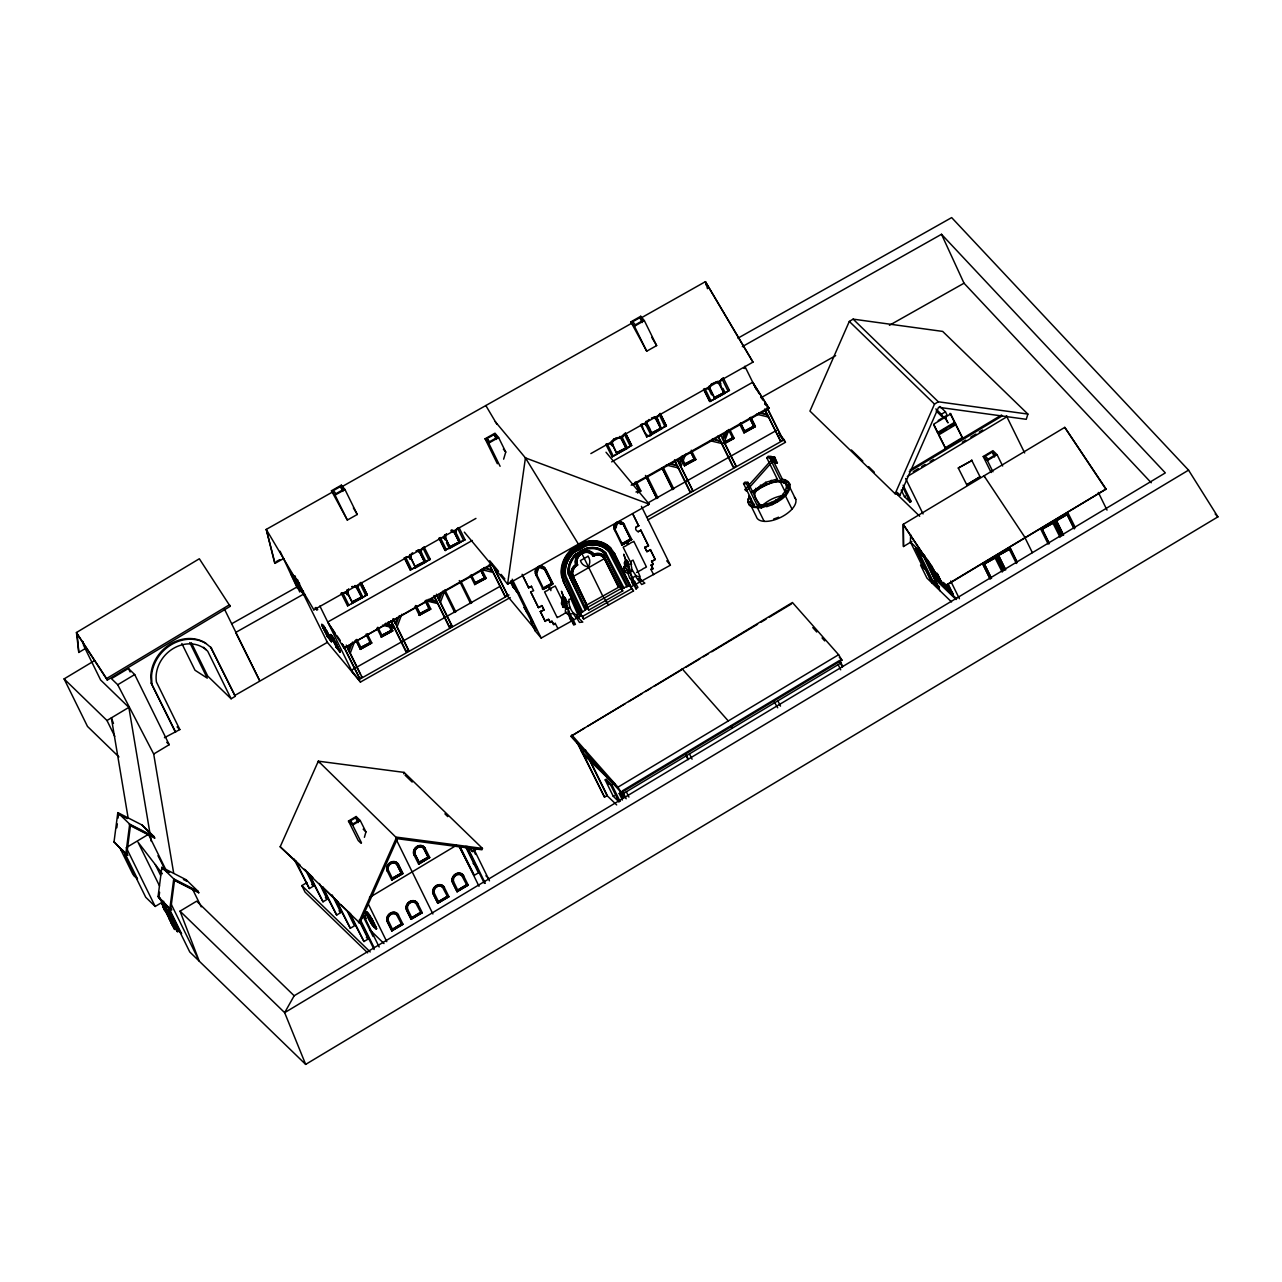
<?xml version="1.0" encoding="UTF-8"?>
<svg xmlns="http://www.w3.org/2000/svg" width="1282" height="1282" viewBox="0 0 1282 1282"><rect width="100%" height="100%" fill="white"/><g stroke="black" fill="none" stroke-linecap="round" stroke-linejoin="round"><path stroke-width="1.5" d="M911.903 541.469L903.489 546.517L903.281 524.306L1064.765 427.371L1106.078 489.051L944.546 586.355L904.034 525.844M923.296 555.106L940.107 590.858L926.934 578.07L920.556 565.106L925.78 570.17L926.614 569.673L921.742 564.945L910.428 541.966L910.621 534.594M630.984 564.176L631.081 561.228L633.036 560.106L640.167 576.74L636.321 576.147L632.106 570.057L630.984 564.176L628.164 564.16L628.036 562.029M568.823 601.899L568.952 599.367L570.971 598.934L578.086 615.28C572.125 614.623 569.32 607.171 568.823 601.899L565.939 601.13L565.827 599.239M631.914 578.086L629.815 578.519L628.052 573.487L628.164 571.387L630.119 569.993L629.59 568.327L625.279 571.003L626.369 572.862L627.924 571.98M569.609 614.206L567.461 614.03C561.196 610.793 571.243 603.566 565.266 606.162L562.894 606.274L562.99 607.203L565.602 607.844M627.827 566.532L625.52 565.715L623.965 566.916L623.821 568.583L626.305 568.343L626.978 570.041M944.546 586.355L903.281 524.306L903.489 546.517M1025.296 537.895L984.031 475.846L984.784 477.385M565.57 603.085L563.199 601.755L561.596 602.38L561.436 603.79L563.984 604.255L564.657 605.905M114.034 841.841L117.816 812.628L142.078 825.015L153.952 836.521L154.705 838.059L130.444 825.688L126.662 854.902L114.034 841.841L126.662 854.902M116.806 827.803L117.319 823.909M118.072 818.076L118.585 814.182L127.239 818.589M125.892 853.363L129.69 824.15L117.816 812.628M158.071 896.551L161.869 867.337L186.13 879.724L197.989 891.23L198.758 892.769L174.496 880.397L170.698 909.611L158.071 896.551L170.698 909.611M158.824 898.089L159.593 892.256M169.945 908.073L173.743 878.859L161.869 867.337M495.253 421.65L525.428 457.898L507.592 584.095L649.253 504.179L606.017 452.242M535.475 573.567C533.889 569.336 538.424 565.009 542.59 566.468L541.677 568.439L544.353 568.871M535.331 571.996L537.11 567.782M614.783 524.37L613.95 527.367L614.767 530.62L615.985 525.764M614.094 527.559C614.094 523.825 617.587 520.428 621.353 522.046C621.994 526.501 616.241 519.563 615.921 525.091M766.604 504.098L766.62 506.727C776.331 503.265 791.298 496.23 789.632 483.987L786.603 485.317C785.594 498.297 769.472 504.884 757.918 505.22M766.748 505.989L761.268 507.864L752.518 507.255L749.714 505.573L747.839 502.32L749.137 495.685M629.045 568.471L623.693 554.193L628.629 568.711M775.418 458.491L773.943 457.225L745.114 489.387L745.371 490.429L746.509 490.766L775.017 458.684M627.876 565.218L628.164 564.16M364.409 837.322L365.931 831.89L360.258 820.56L356.108 816.522L348.464 821.057L358.223 840.543L360.995 843.236M503.634 459.164L505.749 452.033L498.602 437.531L494.996 433.188L485.077 438.781L497.352 463.731M1027.876 414.07L1026.273 419.31L938.568 407.291L899.98 495.108L895.124 493.746L809.936 411.073L849.309 321.429L853.123 319.138L942.671 331.413L1027.876 414.07L938.328 401.795L853.123 319.138M566.788 605.104L561.468 591.274L566.356 605.2M403.622 773.783L404.102 772.405L318.321 761.171L280.181 846.777L359.841 923.072L397.42 838.716L318.321 761.171L319.074 762.71M404.102 772.405L482.449 848.396L481.952 849.774L397.42 838.716M350.323 644.574L348.303 649.926L349.185 650.984L352.55 642.058M354.97 640.68L350.258 653.163L349.393 652.105M395.16 623.501L397.18 618.148M396.042 624.558L399.391 615.632M397.116 626.738L401.811 614.254M440.511 593.694L438.508 599.047L439.373 600.104L442.739 591.178M440.447 602.284L445.158 589.816M565.618 601.963L565.939 601.13M681.687 456.232L679.011 463.379L679.877 464.437L683.242 455.495M685.662 454.132L680.95 466.616L680.085 465.558M722.343 438.925L724.362 433.572M723.224 439.982L726.59 431.056M724.763 437.547L726.782 432.194M728.993 429.678L724.298 442.162L723.417 441.104M749.521 496.455L748.159 499.98L747.775 499.211L750.819 498.329L750.932 501.903L752.534 503.874L752.149 503.105L749.329 504.804L750.819 504.9M789.632 483.987L788.334 490.621L785.049 495.012L792.004 509.146M171.307 922.703L169.769 919.418M895.124 493.746L934.514 404.086L938.328 401.795M358.527 922.768L396.651 837.162L482.449 848.396M633.789 581.82L632.475 578.182M742.326 346.637L941.501 234.285L1165.322 472.898L294.171 995.761L284.652 1012.652L305.661 1064.397L1217.9 516.87L1188.558 470.141L951.661 217.603L737.919 338.192M749.329 504.804L752.149 506.486L761.716 507.063L761.268 507.864L762.037 505.06L765.45 505.188M776.588 479.212L775.45 481.231L761.636 486.263L754.297 492.16L751.845 492L765.739 482.353L776.588 479.212L776.972 479.981M787.372 488.65L786.026 483.779C779.809 479.644 772.87 482.401 766.556 484.692C755.418 490.75 749.858 492.096 760.37 505.044M570.875 736.317L792.436 602.508L838.62 654.717L841.953 660.166L621.273 792.629L570.875 736.317L584.448 728.16M746.509 490.766L745.259 489.323M773.943 457.225L774.2 458.251M633.34 582.076L631.994 582.605L632.699 584.015L633.821 583.39M571.484 617.956L570.186 614.447M632.587 570.73L630.311 572.205M743.56 483.651L744.922 482.128L747.935 482.336L759.313 505.461L757.966 506.967L754.938 506.759L743.56 483.651L746.589 483.859L747.935 482.336M766.764 457.754L768.126 456.248L771.139 456.456L782.517 479.564L781.155 481.087L778.142 480.878L766.764 457.754L769.777 457.962L771.139 456.456M771.988 457.257L774.681 457.129L777.18 463.074L774.777 462.914L771.988 457.257L774.681 457.129M774.777 462.914L777.453 462.77M775.834 482L775.45 481.231L780.145 481.631L785.257 492.032M121.966 849.533L127.671 855.302L127.174 854.277M624.735 566.323L624.414 562.926L626.001 561.468M753.512 491.567L760.819 485.862L760.434 485.093L762.021 487.032M754.409 492.913C757.79 487.416 768.238 485.061 770.883 482.208L771.251 480.349L771.636 481.119M781.427 498.426L779.905 497.224L780.273 498.009L783.831 494.932L783.19 494.147L786.026 495.076L785.049 495.012M785.642 494.307L772.117 504.723L771.315 502.384L771.684 503.153M628.084 572.798L629.542 571.484M639.157 576.836L639.782 578.118L637.795 579.16M634.286 583.198L635.359 582.284L634.253 580.986M753.479 506.502L752.149 506.486L754.553 504.563L752.149 503.105M783.574 482.304L779.937 481.856M784.76 481.343L785.722 480.59L788.526 482.272L787.42 482.945M571.035 618.052L569.641 618.148L570.33 619.575L571.5 619.318M615.873 523.344L618.437 521.902M585.954 605.729L586.948 605.168L572.365 574.833A9.487 8.253 -39.8 0 1 575.586 566.275L577.237 565.09L576.531 563.183A9.487 8.253 -39.8 0 1 579.752 554.641L583.999 552.238A9.487 8.253 -39.8 0 1 592.412 554.225L593.582 555.859L595.425 555.09A9.487 8.253 -39.8 0 1 603.838 557.077M635.407 576.115L638.564 580.698L640.872 579.4L639.782 578.118M342.582 592.669L341.236 593.245L342.903 593.037L348.832 605.088L347.55 605.809L367.309 594.912L360.995 582.348L360.098 583.598A5.721 4.984 -39.8 0 0 358.559 590.008M614.03 438.748A5.256 4.567 -39.8 0 0 612.251 443.476L617.075 454.02L612.123 456.809L631.689 445.527L625.376 432.947L624.478 434.197A5.721 4.984 -39.8 0 0 622.94 440.607M657.249 416.65A5.721 4.984 -39.8 0 0 657.362 420.64L661.464 428.717L657.666 421.025A5.721 4.984 -39.8 0 1 659.204 414.599L660.118 413.349M723.128 377.805L722.231 379.055A5.721 4.984 -39.8 0 0 720.692 385.465M573.647 551.661L585.634 544.898M580.714 550.891L576.099 554.241A22.451 19.518 -39.8 0 0 568.487 574.48M575.955 564.785L574.897 565.554A10.641 9.246 -39.8 0 0 571.291 575.137L572.012 577.381L571.035 574.833A10.641 9.246 -39.8 0 1 574.64 565.234L575.955 564.785L575.346 563.375A10.641 9.246 -39.8 0 1 578.951 553.776L583.727 551.084A10.641 9.246 -39.8 0 1 593.165 553.327L594.063 554.561L595.249 554.064A10.641 9.246 -39.8 0 1 604.687 556.292M332.471 492.048L266.255 529.402L313.866 609.831M590.858 453.588L753.031 362.101L705.404 281.671L640.92 318.048M570.378 608.021L568.038 608.678M78.795 652.442L76.439 632.523L199.335 558.76L230.199 606.338L107.303 680.085L77.208 634.061L78.795 652.442L85.638 648.339M118.938 756.925L87.48 726.413L64.1 678.899L93.73 661.111M107.303 680.085L106.55 678.547L229.43 604.8L230.199 606.338M153.696 754.024L169.224 744.698L134.706 674.556L128.408 668.451L111.422 678.643L117.72 684.748L153.696 754.024L173.631 872.93M117.72 684.748L134.706 674.556M64.1 678.899L106.983 720.5L128.857 707.376L100.621 679.989L83.49 645.167L83.186 641.625M164.433 737.695L179.833 729.57L156.452 682.056A31.361 27.066 -45.9 0 1 173.182 648.564A31.361 27.066 -45.9 0 1 207.732 651.272L231.113 698.786L235.279 696.302L210.825 647.362L235.279 696.302M234.558 695.613L327.391 642.346L303.481 594.207L235.648 632.475L259.621 680.566L224.382 608.966M779.552 481.087L786.026 483.779M935.86 408.91L941.373 414.246L945.459 411.794L947.126 415.192L943.039 417.644L936.148 410.961M938.168 420.496L941.581 418.445M950.202 427.034L955.314 423.973L962.702 438.316L950.715 413.942L933.697 424.166L945.651 448.556L939.113 435.896M946.212 417.307L944.161 418.541L943.087 416.346M933.809 425.063L937.479 432.563L954.513 422.355L955.138 422.948L955.939 424.582L938.905 434.79M955.138 422.948L938.103 433.156L937.479 432.563M938.28 434.181L946.789 429.069M124.658 854.469L145.715 897.24L155.202 906.454L163.743 901.326M945.026 447.947L962.077 437.707M910.124 469.869L1001.595 414.967M909.275 471.68L1002.428 415.769M171.179 904.131L199.255 961.163L180.025 911.149L196.659 901.166L294.171 995.761M913.233 471.664L918.313 468.619M921.694 466.584L925.075 464.549M930.155 461.504L933.552 459.469M962.333 442.194L965.731 440.159M970.811 437.114L975.89 434.053M979.272 432.018L982.669 429.999M907.287 476.535L1007.203 416.57L1006.37 415.769L1024.671 452.947M901.214 490.061L904.435 496.583L905.461 495.974M958.279 468.026L972.028 460.462L958.279 468.026L966.74 484.756L980.041 476.776L971.58 460.046M991.13 472.545L983.23 456.504L992.941 450.671L997.092 454.709L1002.652 465.991M992.156 452.081L985.217 456.248L988.182 459.116L995.12 454.966L992.156 452.081L994.528 456.921M904.435 496.583L910.124 502.111L911.149 501.486L903.121 485.189M983.23 456.504L987.396 460.526L997.092 454.709M367.678 952.847L305.004 892.048L301.847 885.622L306.943 882.561M293.754 858.7L309.379 888.554L313.529 886.07L305.741 870.238M587.845 726.125L625.199 703.722M628.597 701.671L642.17 693.53M645.567 691.495L650.663 688.434M654.06 686.399L681.207 670.085M686.303 667.041L699.892 658.884M703.273 656.849L708.369 653.788M711.766 651.753L757.598 624.238M760.995 622.203L766.091 619.158M769.488 617.107L791.555 603.87M307.408 871.952L323.016 901.807L327.182 899.307L319.394 883.49M923.328 556.019L938.985 588.214L931.036 580.49L915.38 548.311L923.889 555.683L922.736 555.443M915.38 548.311L916.518 548.552M917.896 550.218L917.191 550.635L923.953 557.205M582.413 752.197L585.762 750.178M931.854 565.971L938.777 581.147L933.729 576.259L924.354 556.1L925.989 559.417M401.362 873.218L392.148 878.282L401.362 873.218L396.378 863.844A5.256 4.535 -45.9 0 0 387.789 869.004L392.436 878.571M418.942 862.209L428.156 857.129L419.23 862.498L414.983 854.149L419.23 862.498M402.933 873.571L391.667 880.045L402.933 873.571L398.269 864.276A6.538 5.641 -45.9 0 0 390.209 862.466A6.538 5.641 -45.9 0 0 387.18 870.927L391.843 880.221M418.637 864.148L429.742 857.482L425.063 848.203A6.538 5.641 -45.9 0 0 417.003 846.392A6.538 5.641 -45.9 0 0 413.974 854.854L418.637 864.148L429.742 857.482M321.91 886.952L336.669 915.044L340.836 912.544L332.182 894.964M369.472 897.512L456.6 845.223M362.197 917.768L366.364 915.268L364.761 912.015M468.202 847.434L472.481 851.568L476.632 849.085M367.069 915.22L367.485 914.979A6.538 0.978 59 0 1 367.325 912.143A6.538 0.978 59 0 1 372.229 919.579C383.655 940.171 368.655 921.95 367.069 915.22A6.538 0.978 59 0 1 366.908 912.383A6.538 0.978 59 0 1 371.812 919.835L376.299 928.953M934.338 575.137L933.633 575.554L939.193 580.906M367.565 915.733L368.255 915.316C363.848 908.201 371.796 927.511 375.338 927.495L376.043 927.078M933.729 576.259L927.623 562.734M363.351 916.39L366.139 918.441L364.649 915.396M334.698 898.426L350.323 928.28L354.473 925.796L347.55 911.726M956.644 598.806L934.562 577.397L933.729 577.894L956.068 599.559M931.629 581.067L932.735 580.409L939.498 586.964L938.392 587.637M375.338 927.495L372.084 919.034M932.158 583.15L925.78 570.17M938.488 579.16L937.799 579.576L929.065 561.853L924.915 557.83M605.184 779.905L606.21 779.296L611.915 784.824L619.943 801.122L618.918 801.747L613.213 796.218L605.184 779.905L610.889 785.433L618.918 801.747M371.524 923.793L368.255 915.316M371.556 924.338L376.716 928.697M936.918 573.086L942.142 583.727L946.997 587.332L946.292 587.749M937.35 574.464L942.238 584.432L937.751 574.224M610.889 785.433L611.915 784.824M944.578 585.986L1106.078 489.051M982.669 563.84L995.81 556.228L982.669 563.84L990.024 578.759M1004.383 570.362L996.851 555.25L1009.992 547.654L1017.347 562.574M1048.195 544.065L1040.663 528.953L1053.628 521.181L1061.159 536.277M1054.91 520.476L1068.05 512.88L1054.91 520.476L1062.425 535.588M984.272 564L995.249 557.894L984.272 564L991.258 578.182M998.454 555.427L1009.431 549.305L998.454 555.427L1005.441 569.609M1042.122 529.226L1053.083 523.104L1042.122 529.226L1049.093 543.408M1063.339 534.931L1056.352 520.748L1067.025 514.338L1074.3 528.809M1056.352 520.748L1067.329 514.627M942.238 584.432L947.286 589.319L948.343 588.614L952.494 592.653L951.805 593.069L947.446 584.207M571.756 734.955L617.94 787.18L838.62 654.717M945.299 584.768L947.751 589.736L945.715 584.512M348.351 911.678L363.976 941.533L368.126 939.033L360.338 923.216M459.485 847.242L474.244 875.35L478.41 872.85L465.43 846.473M576.211 740.868L604.527 797.148L607.299 795.481L589.928 760.162M613.213 796.218L614.238 795.593M392.484 929.258L401.41 923.905L396.442 914.531A5.256 4.535 -45.9 0 0 387.837 919.691L392.484 929.258L401.41 923.905M411.762 917.688L420.688 912.335L415.705 902.961A5.256 4.535 -45.9 0 0 407.099 908.121L411.762 917.688L420.688 912.335M438.444 901.679L447.37 896.326L442.386 886.952A5.256 4.535 -45.9 0 0 433.797 892.112L438.444 901.679L447.37 896.326M457.706 890.109L466.632 884.756L461.664 875.382A5.256 4.535 -45.9 0 0 453.059 880.542L457.706 890.109L466.632 884.756M622.427 800.032L619.222 793.51L620.248 792.901L624.526 797.051M391.715 930.732L402.997 924.258L391.907 930.908L387.244 921.614A6.538 5.641 -45.9 0 1 390.257 913.153A6.538 5.641 -45.9 0 1 398.333 914.963L398.51 915.14A6.538 5.641 -45.9 0 0 390.433 913.329A6.538 5.641 -45.9 0 0 387.42 921.79L391.907 930.908M410.993 919.178L422.259 912.688L411.169 919.338L406.506 910.06A6.538 5.641 -45.9 0 1 409.519 901.583A6.538 5.641 -45.9 0 1 417.595 903.393L417.772 903.57A6.538 5.641 -45.9 0 0 409.695 901.759A6.538 5.641 -45.9 0 0 406.682 910.22L411.169 919.338M437.675 903.153L448.94 896.679L437.851 903.329L433.188 894.035A6.538 5.641 -45.9 0 1 436.2 885.574A6.538 5.641 -45.9 0 1 444.277 887.384L444.453 887.561A6.538 5.641 -45.9 0 0 436.393 885.75A6.538 5.641 -45.9 0 0 433.364 894.211L437.851 903.329M456.953 891.583L468.218 885.109L457.129 891.759L452.466 882.465A6.538 5.641 -45.9 0 1 455.479 874.004A6.538 5.641 -45.9 0 1 463.555 875.814L463.731 875.991A6.538 5.641 -45.9 0 0 455.655 874.18A6.538 5.641 -45.9 0 0 452.642 882.641L457.129 891.759M947.751 589.736L953.199 594.383L948.311 584.432M1188.558 470.141L284.652 1012.652L180.025 911.149M350.146 820.977L355.611 817.74L358.575 820.624L353.111 823.861L350.146 820.977L351.765 824.23M348.464 821.057L352.614 825.079L360.258 820.56M562.397 602.075L562.109 599.047L563.76 598.197M508.65 583.486L507.592 584.095L464.34 532.142M331.445 490.766L341.349 485.173L344.97 489.516L357.261 514.483L347.342 520.075L331.445 490.766L335.051 495.108L347.342 520.075M630.824 321.878L640.728 316.285L644.349 320.628L656.64 345.595L646.721 351.188L630.824 321.878L634.43 326.221L646.721 351.188M340.451 486.599L333.368 490.589L335.948 493.682L343.031 489.692L340.451 486.599L342.839 491.423M639.83 317.712L632.747 321.702L635.327 324.811L642.41 320.804L639.83 317.712L642.218 322.551M341.188 487.128L632.218 322.968M335.051 495.108L344.97 489.516M634.43 326.221L644.349 320.628M487.016 438.588L494.099 434.598L496.679 437.707L489.596 441.697L487.016 438.588L488.602 441.825M276.287 561.612L279.764 559.657M275.037 563.359L266.255 529.402L274.54 562.606L275.037 563.359L283.755 558.439M485.077 438.781L488.698 443.123L498.602 437.531M291.03 573.967L291.879 573.487L293.802 576.339L299.684 587.845L298.834 588.326L291.03 573.967L297.023 586.162L304.299 594.976L305.148 594.495L303.818 594.415L296.991 580.409M292.408 574.192L291.559 574.673L297.488 586.723M303.53 591.739L300.212 587.733L296.254 579.688L296.959 579.288M297.023 586.162L297.873 585.682L299.684 587.845M231.946 623.613L298.337 586.243L291.879 573.487M300.725 588.021L303.401 591.98M313.77 609.895L475.942 518.409M316.398 609.511L317.247 609.03M743.945 368.335L745.259 368.415M424.454 561.612L415.08 566.436L424.454 561.612L419.518 552.205A5.256 4.567 -39.8 0 0 416.153 550.891M459.196 542.014L449.806 546.837L459.196 542.014L454.245 532.607A5.256 4.567 -39.8 0 0 452.161 531.421M625.985 447.915L616.594 452.754L625.985 447.915L621.033 438.524A5.256 4.567 -39.8 0 0 620.087 437.787M660.711 428.332L651.336 433.156L660.711 428.332L656.031 419.23A5.256 4.567 -39.8 0 0 651.384 418.14M361.444 597.156L352.069 601.979L361.444 597.156L356.508 587.749A5.256 4.567 -39.8 0 0 354.409 586.563M723.721 392.773L714.346 397.612L723.721 392.773L718.785 383.382A5.256 4.567 -39.8 0 0 715.436 382.068M404.247 557.686L410.24 569.897L415.512 567.461L410.721 557.157A5.256 4.567 -39.8 0 1 410.689 555.907M439.838 539.834L444.982 550.298L448.716 548.199M631.369 445.142L626.722 448.315L622.619 440.239A5.721 4.984 -39.8 0 1 623.196 434.951M661.159 428.348L666.416 425.928L646.545 436.842M366.989 594.544L362.341 597.716L358.239 589.64A5.721 4.984 -39.8 0 1 358.816 584.336M428.717 559.721L422.788 547.67A5.721 4.984 -39.8 0 0 421.249 554.096L425.047 561.788L430.319 559.369L410.24 569.897M456.552 529.21A5.721 4.984 -39.8 0 0 455.991 534.498L459.789 542.206L465.046 539.77L444.982 550.298M647.25 421.377A5.256 4.567 -39.8 0 0 646.977 423.877C657.554 438.765 645.439 441.505 641.897 424.07M723.433 378.174L729.442 390.385L709.875 401.667L703.562 389.103L709.555 401.298L714.827 398.878L710.725 390.802A5.721 4.984 -39.8 0 0 707.712 388.43M414.727 568.375L426.057 561.981L421.409 552.686A6.538 5.689 -39.8 0 0 417.964 549.978M623.1 439.181L627.587 448.299L616.097 454.501M722.936 388.414L725.324 393.157L713.834 399.359M472.305 540.475L327.743 622.026L344.025 648.099L492.08 564.577M611.642 461.873L752.726 382.276L769.024 408.349L633.164 484.997M325.275 628.084C312.263 610.488 343.223 664.461 326.606 630.44M331.189 639.702L327.15 636.112L323.192 628.052L323.513 625.456M330.484 640.103L326.525 632.058L327.231 631.657M331.381 641.593L327.311 632.234M327.15 636.112L330.083 638.372M327.247 636.625L331.798 641.353M333.496 638.18C353.512 677.281 319.971 619.623 333.849 638.388M761.043 397.708L835.64 355.627M889.42 325.291L964.016 283.21L1151.236 482.769M339.762 650.006L339.057 650.407L335.099 642.346L335.804 641.945M339.954 651.897L335.9 642.538M336.445 646.016L335.74 646.4L339.057 650.407M335.82 646.929L340.387 651.657M491.839 563.824L344.025 648.099L342.038 643.596L359.713 678.627L362.133 677.281L346.284 645.07M631.177 485.205L768.767 407.596M419.791 613.517L429.182 608.694L420.063 613.838L415.833 605.473M694.315 459.116L684.941 463.956L694.315 459.116L691.142 452.674M484.548 577.878L475.173 582.717L484.548 577.878L480.59 569.833M635.968 492.016L639.269 490.605L635.311 482.561M723.176 442.723L732.551 437.883L723.433 443.027M391.202 630.44L381.812 635.279L391.202 630.44L388.029 623.997M744.409 431.024L753.784 426.201L744.666 431.345L740.435 422.98M370.194 642.586L360.819 647.426L370.194 642.586L365.979 634.221M430.784 609.062L419.294 615.28L430.784 609.062L426.297 599.944M695.918 459.501L684.428 465.703L695.918 459.501L691.27 450.19M724.282 443.556L734.153 438.268L724.426 443.732M360.306 649.173L371.796 642.971L360.45 649.365L355.819 640.055M392.805 630.824L381.315 637.026L392.805 630.824L388.318 621.706M637.475 492.625L640.872 490.99L637.635 492.817M743.897 432.787L755.386 426.569L744.041 432.963L739.554 423.845M486.15 578.262L474.661 584.464L486.15 578.262L481.663 569.144M500.509 586.082L351.428 670.182L360.45 682.056L510.236 597.556M647.907 502.929L776.427 430.432M454.373 612.107L455.783 611.851L445.078 590.265M470.27 603.149L471.68 602.893L460.911 581.275M646.032 476.84L656.785 498.458L657.906 497.833L647.266 476.391M661.977 467.914L672.681 489.5L673.787 488.875L663.259 467.465M516.854 590.858L512.816 586.755L513.457 586.018M515.652 589.416L512.816 586.755L510.348 581.531M544.898 567.974L553.039 583.951L543.119 589.544L535.844 574.881L536.709 574.657C535.604 571.227 538.328 569.689 536.485 574.015M624.671 525.027L623.709 525.123L630.456 538.841L631.802 539.514L621.898 545.106L631.802 539.514L623.661 523.553M514.755 588.053L515.604 587.589M405.689 651.144L408.093 649.798L408.974 650.839L406.57 652.201L405.689 651.144L390.722 620.728M449.037 626.706L451.44 625.344L452.322 626.401L449.902 627.747L449.037 626.706L434.069 596.274M490.237 566.868L505.204 596.563L507.608 595.201L493.522 566.564M678.082 467.77L689.54 491.022L690.405 492.08L692.825 490.718L677.857 460.302M721.429 443.316L732.871 466.584L733.753 467.626L736.156 466.279L721.189 435.848M764.761 409.727L780.594 441.2L783.014 439.854L767.165 407.644M359.184 679.476L508.97 594.976M646.577 517.367L784.167 439.742L785.433 442.306L647.827 519.931M516.838 592.3L518.665 593.005L516.838 592.3L511.838 581.98M528.537 587.621L531.549 586.483L528.537 587.621L522.639 575.634M635.776 527.126C644.942 523.36 630.039 527.206 638.18 531.742L640.872 530.219L648.532 545.795L644.75 547.382L648.532 545.795M640.872 530.219L638.18 531.742M544.081 609.96L540.315 611.546L544.081 609.96L542.062 605.857L538.296 607.444L530.62 591.867L533.633 590.714L531.229 586.114M551.693 583.278C528.072 595.697 557.317 584.143 551.693 583.278L544.578 569M630.456 538.841L621.962 543.632L621.898 545.106L614.094 528.953M549.529 587.573C546.885 589.207 551.757 586.178 550.843 590.649M524.21 607.54L525.059 607.059L526.325 608.565L525.476 609.046L524.21 607.54L532.206 622.715L533.056 622.235L528.344 612.684L527.495 613.165M526.229 611.642L527.078 611.161M538.296 607.444L542.062 605.857M626.433 561.212L627.363 560.683A2.388 2.083 -39.8 0 0 625.985 559.994M644.75 547.382L646.785 551.484L650.551 549.898L655.262 559.465L651.785 561.42L655.262 559.465M646.785 551.484L650.551 549.898M532.559 622.844L532.399 624.158L530.94 621.209L531.79 620.728L533.056 622.235M532.703 625.888L534.193 626.193L532.703 625.888L535.107 630.776L541.196 638.083L557.958 628.629L555.25 623.373L553.471 624.382L551.837 621.033L549.93 622.107L548.488 619.158L545.01 621.113L540.315 611.546M629.975 571.259L632.106 570.057M628.052 573.487L629.895 572.445M545.01 621.113L548.792 619.527L550.25 622.475L552.141 621.401L553.776 624.751L555.25 623.373M651.048 565.074L653.243 564.368L651.048 565.074L652.987 568.775L650.919 569.4L652.682 568.407M535.107 630.776L535.956 630.295M632.347 577.845L636.048 575.762M577.237 565.09L575.442 566.099A9.487 8.253 -39.8 0 0 572.221 574.64L586.787 604.976L573.102 576.243A8.99 7.82 -39.8 0 1 577.429 564.785A8.99 7.82 -39.8 0 1 581.74 553.327A8.99 7.82 -39.8 0 1 593.005 555.987A8.99 7.82 -39.8 0 1 604.271 558.664L604.479 558.904A8.99 7.82 -39.8 0 0 593.213 556.244A8.99 7.82 -39.8 0 0 581.948 553.568L584.159 552.414A9.487 8.253 -39.8 0 1 592.572 554.417M587.22 604.735L619.959 586.547M585.698 605.408L587.444 607.524L621.45 588.342L622.715 590.906L588.71 610.088L571.756 577.076M568.727 568.214A21.249 18.477 -39.8 0 0 570.378 577.958L585.537 608.79L586.964 607.988M594.063 554.561L594.992 553.76A10.641 9.246 -39.8 0 1 604.431 555.987L620.953 588.807L629.398 585.682L610.344 549.241A28.332 24.646 -39.8 0 0 585.233 543.296L572.525 550.459A28.332 24.646 -39.8 0 0 562.91 576.003L580.377 613.325L582.589 611.915L565.474 575.33A25.656 22.307 -39.8 0 1 574.176 552.222L585.682 545.731A25.656 22.307 -39.8 0 1 608.421 551.116L626.978 586.868M570.378 577.958L586.114 609.463L582.589 611.915M629.398 585.682L633.516 590.938L583.647 619.062L580.377 613.325M580.954 615.841L557.958 628.629M629.558 585.137L631.289 587.444L614.238 553.135L630.872 586.948L670.39 565.202L641.433 506.342M579.704 613.261L582.381 616.498L632.25 588.358M647.891 504.932L649.253 504.179L525.428 457.898L526.181 459.437M777.421 501.983L777.052 501.214L760.899 507.079M565.747 608.597L567.253 607.844M573.198 613.453L576.387 618.277L578.759 617.78L577.669 616.386L575.618 616.738M571.98 619.286L573.086 618.773L571.98 617.347M752.534 503.874L750.867 500.99L747.839 502.32L749.425 502.56M750.932 501.903L751.204 499.099M787.324 485.942L787.036 488.746L786.667 487.977L789.696 487.096M703.866 389.472L705.228 388.895A5.721 4.984 -39.8 0 1 711.029 391.17M438.973 538.103L440.655 537.895A5.721 4.984 -39.8 0 1 446.457 540.171M580.826 550.555L586.018 548.375A22.451 19.518 -39.8 0 1 605.905 553.087L624.126 588.294M620.456 524.018L622.539 524.146M564.192 598.101L565.154 597.893A2.388 1.843 21.2 0 0 563.76 596.915M567.702 607.764L569.913 607.299M565.699 609.174L567.606 608.774M570.057 614.126L573.871 613.309M625.44 559.913L624.414 562.926M787.597 491.535L788.334 490.621L785.497 490.99L785.882 491.759M621.93 524.034L618.036 522.976L616.241 526.085M539.017 567.093L541.084 567.75M169.448 918.938L162.606 905.909L164.641 908.601M627.443 565.458L626.401 565.025M623.965 566.916L626.305 568.343M168.166 914.851L167.253 914.05M619.751 521.582L622.683 522.719M543.921 567.141C542.959 565.811 537.19 565.266 538.68 567.638L537.478 570.506M540.523 567.477L537.511 568.247L537.687 571.147L535.411 570.234M543.776 568.583L541.325 567.878M280.181 846.777L300.02 865.029M563.199 596.707L562.125 597.059L562.109 599.047M761.524 412.612L767.662 414.919L758.88 412.836M756.476 414.182L768.735 417.099L767.854 416.041M712.92 438.62L720.821 441.345L712.039 439.261M709.619 440.623L721.894 443.524L721.013 442.466M671.335 463.491L677.473 465.783L668.691 463.715M666.271 465.062L678.547 467.978L677.665 466.92M484.372 567.541L492.272 570.266L483.49 568.182M482.833 569.961L493.346 572.445L492.464 571.387M430.832 599.159L436.97 601.466L428.188 599.383M428.396 600.521L437.162 602.588M425.784 600.745L438.043 603.646M385.722 623.196L393.622 625.904L384.84 623.837M385.065 624.959L392.068 626.626M382.437 625.183L394.696 628.1L393.83 627.042M565.186 602.059L564.128 601.402M628.036 561.901L627.074 560.843M561.596 602.38L563.984 604.255M297.889 582.365L298.69 585.089M756.813 489.42L757.966 489.836L755.691 488.378L756.076 489.147M161.852 902.64L162.51 904.034M628.356 566.564L629.302 566.997L628.613 564.224M622.283 523.841L623.116 524.434M129.69 824.15L153.952 836.521M129.258 824.534L146.693 833.428M162.622 868.876L169.561 872.417M183.422 879.484L186.884 881.263L186.13 879.724M173.743 878.859L197.989 891.23M175.057 880.141L192.492 889.035L201.258 906.855M565.827 599.143L564.865 597.957M170.907 920.364L174.624 926.566L172.894 924.082M171.884 923.937L171.371 922.527M566.099 603.261L567.061 603.886L566.404 601.306M211.53 648.051L205.264 642.859A36.297 31.313 -45.9 0 0 170.554 643.997A36.297 31.313 -45.9 0 0 150.827 675.55L151.212 683.13L174.961 731.381M622.539 522.527L623.821 523.729M543.76 566.965L545.058 568.166M544.097 568.567L551.949 583.582L543.456 588.374L536.709 574.657M950.715 413.942L950.09 413.349L954.513 422.355M939.946 406.458L945.459 411.794M849.309 321.429L934.514 404.086M980.041 476.776L966.74 484.756M1009.992 547.654L1017.155 562.413M908.297 498.73L911.149 501.486M897.144 492.352L899.98 495.108M851.392 449.966L862.834 461.071M868.571 466.632L874.292 472.193M896.759 493.987L919.691 516.229M910.428 541.966L925.187 556.292M920.588 552.846L923.296 555.475M916.245 548.712L923.008 555.282M923.937 556.356L927.719 560.026M942.142 583.727L953.199 594.383M940.107 590.858L951.516 601.931M777.052 501.214L775.85 500.044L776.219 500.813M839.822 661.784L841.008 662.938L623.565 793.446L622.379 792.292L624.975 797.596M773.911 701.35L777.709 707.792M731.093 727.038L732.294 728.192L731.028 725.612M581.227 751.044L615.376 784.167M582.493 753.608L616.642 786.731M619.222 793.51L623.501 797.66M617.091 798.365L619.943 801.122M616.674 804.92L606.835 795.385L589.608 760.354M405.048 775.161L412.163 782.068M444.918 813.846L447.771 816.618M473.106 863.347L477.385 867.497M485.926 875.782L488.779 878.555M425.063 848.203L425.255 848.363A6.538 5.641 -45.9 0 0 417.179 846.553A6.538 5.641 -45.9 0 0 414.166 855.03L413.974 854.854M428.156 857.129L423.893 848.796L427.868 856.841M453.459 881.776L453.363 880.83A5.256 4.535 -45.9 0 1 461.953 875.67M203.614 647.282L206.354 649.942M434.181 893.33L434.085 892.4A5.256 4.535 -45.9 0 1 442.691 887.224M231.113 698.786L207.748 676.127L191.306 642.699M363.175 829.198L365.931 831.89M397.404 865.174L401.074 872.93M387.18 870.927L387.356 871.103A6.538 5.641 -45.9 0 1 390.385 862.642A6.538 5.641 -45.9 0 1 398.446 864.453M407.5 909.355L407.404 908.409A5.256 4.535 -45.9 0 1 416.009 903.249M151.212 683.13L175.666 732.07M388.238 920.925L388.125 919.979A5.256 4.535 -45.9 0 1 396.731 914.819M177.076 726.91L179.833 729.57M369.825 929.803L383.991 943.552M304.283 869.18L312.84 877.465M322.808 887.144L338.464 902.336M341.316 905.108L351.284 914.771M166.708 742.262L169.224 744.698M311.75 884.34L313.529 886.07M325.404 897.576L327.182 899.307M339.041 910.829L340.836 912.544M366.348 937.302L368.126 939.033M301.847 885.622L370.21 951.949M154.705 838.059L142.078 825.015M196.114 890.221L198.758 892.769M127.671 855.302L126.694 853.812M162.67 904.211L162.157 903.105M162.942 904.467L163.727 905.925M162.606 905.909L164.208 908.585M164.961 910.156L164.24 909.467L165.907 912.079M166.852 913.185L173.647 924.37L165.218 907.752L167.75 914.05M169.625 919.114L171.179 920.62M171.676 923.713L168.743 918.104M305.661 1064.397L189.752 951.949L168.711 909.162M331.365 636.16L331.766 638.356L331.525 635.327L332.583 636.417M1215.176 513.97L1217.9 516.87M160.699 900.188L159.609 897.737L165.731 910.749M367.405 913.393L371.379 919.45M812.772 627.571L816.746 632.026M822.05 637.939L824.711 640.904M839.293 657.201L841.953 660.166M682.088 668.739L728.272 720.949M778.639 433.092L784.167 439.742M779.905 435.656L785.433 442.306M783.014 439.854L767.165 408.365M729.442 390.385L724.474 393.173L720.372 385.097A5.721 4.984 -39.8 0 1 721.91 378.687L727.839 390.738M720.692 383.847L720.837 384.039A6.538 5.689 -39.8 0 0 717.391 381.347M704.908 388.526L710.837 400.577M736.156 466.279L723.833 441.953M664.829 426.281L659.204 414.599M654.221 416.698A6.538 5.689 -39.8 0 1 657.682 419.406L657.826 419.583A6.538 5.689 -39.8 0 0 654.381 416.89M652.426 417.612A5.256 4.567 -39.8 0 1 655.775 418.926L656.753 420.272M662.169 428.525L650.984 435.095L646.336 425.784A6.538 5.689 -39.8 0 1 646.208 421.217M647.378 425.111L651.593 433.476M692.825 490.718L677.857 461.039M624.158 433.829L630.087 445.88M622.026 439.87L625.728 447.61M612.636 444.71L612.508 443.796A5.256 4.567 -39.8 0 1 614.286 439.053M611.61 445.383L611.754 445.575A6.538 5.689 -39.8 0 1 611.626 441.008M607.171 443.668L613.1 455.719M666.736 560.811L670.39 565.202M616.914 522.255L617.187 522.896M614.19 525.812L616.466 526.726L614.991 529.274L622.219 543.937L630.712 539.145L623.34 524.562M613.79 554.193L610.601 549.545A28.332 24.646 -39.8 0 0 585.489 543.6L572.782 550.763A28.332 24.646 -39.8 0 0 563.167 576.307M592.621 547.943A21.249 18.477 -39.8 0 1 607.203 557.189L622.94 588.694M631.722 588.775L633.516 590.938M627.908 586.339L609.319 550.507M619.687 586.243L621.45 588.342M620.953 588.807L622.715 590.906M503.345 449.149L505.749 452.033M577.749 544.914L581.147 551.564A21.249 18.477 -39.8 0 0 570.939 578.647M581.756 553.199L579.897 554.818A9.487 8.253 -39.8 0 0 576.692 563.375M577.429 564.785L577.621 565.025A8.99 7.82 -39.8 0 0 573.31 576.483L604.271 558.664L618.373 587.156M614.655 553.632L610.697 548.039A29.374 25.544 -39.8 0 0 584.672 541.869L571.5 549.305A29.374 25.544 -39.8 0 0 561.516 575.778L563.455 581.788L580.506 616.097M581.659 612.427L564.561 575.746M544.946 569.561L545.908 569.464L552.895 583.775M512.752 586.419L516.422 591.098L511.342 580.746M489.724 560.731L498.554 571.355M501.086 574.384L504.868 578.935M457.53 528.072L463.459 540.123M530.94 621.209L532.206 622.715M451.12 530.235A6.538 5.689 -39.8 0 1 456.152 533.088L456.296 533.264M507.608 595.201L494.403 569.096M507.111 595.649L534.69 628.789M455.222 533.953L458.924 541.693M460.639 542.206L449.309 548.6M459.789 542.206L456.296 534.866A5.721 4.984 -39.8 0 1 457.834 528.456L459.052 527.575L465.046 539.77M450.062 547.158L445.848 538.793L449.934 547.494M440.335 537.527L446.264 549.577M420.496 553.552L424.198 561.292M425.047 561.788L421.57 554.465A5.721 4.984 -39.8 0 1 423.108 548.039L424.005 546.805L430.319 559.369M405.609 557.125L411.522 569.176M359.777 583.214L365.707 595.265M357.229 588.791L356.765 588.053A5.256 4.567 -39.8 0 0 352.101 586.964M362.886 597.348L351.556 603.742M348.592 589.015A5.256 4.567 -39.8 0 0 347.71 592.717L348.367 594.239L347.967 593.021A5.256 4.567 -39.8 0 1 348.848 589.319M352.197 602.636L348.4 594.928A5.721 4.984 -39.8 0 0 344.009 592.444M315.917 607.428L317.728 609.607L316.862 610.072L315.068 607.908M361.252 676.223L362.133 677.281M326.573 641.369L360.45 682.056M162.349 873.731L137.975 842.114L159.513 885.894M639.173 580.682L641.625 584.512L644.846 583.134L640.535 579.656M163.519 906.566L164.176 907.64M328.561 623.693L334.971 632.891M337.102 635.952L340.307 640.551M603.678 556.885L618.966 587.108M424.198 849.085L423.188 847.755A5.256 4.535 -45.9 0 0 414.583 852.915L415.272 854.437M633.116 583.775L634.894 586.371M577.012 618.421L579.48 622.411L582.781 622.091L578.422 617.908M163.615 905.813L165.538 909.996L164.929 909.018M331.493 635.968L333.817 639.958M1106.029 489.436L1064.765 427.371M570.778 619.478L572.557 622.187M76.439 632.523L106.55 678.547M333.144 638.789L330.179 634.606L331.333 637.811M525.428 457.898L578.422 544.145M617.94 787.18L621.273 792.629M706.334 285.357L705.404 281.671L752.935 362.165M651.769 337.374L656.64 345.595M485.83 405.545L496.967 424.358M353.367 507.896L357.261 514.483M165.827 909.531L164.288 907.384M297.552 579.736L298.305 581.275M324.923 627.876L326.59 630.824M326.894 632.475L321.606 624.302L323.192 628.052M325.243 629.654L322.247 625.424L322.695 626.994M759.104 393.622L753.544 383.943L769.024 408.349L764.665 403.301L765.402 404.791M760.963 396.859L762.822 400.08M333.929 639.878L335.467 642.779M173.983 926.085L177.621 931.918L174.496 926.469M171.371 923.425L172.926 926.389M334.474 641.144L335.099 642.346M325.9 630.84L326.525 632.058M298.962 582.477L299.571 583.679M157.974 855.671L165.202 869.789M356.108 816.522L357.726 819.759M355.611 817.74L358.047 822.611M352.614 825.079L361.492 842.803M1098.321 492.416L1107.023 510.108M1067.874 512.704L1075.39 527.799M1067.025 514.338L1074.012 528.521M1056.656 521.037L1063.627 535.203M1052.794 522.816L1060.07 537.286M1042.41 529.514L1049.397 543.696M987.396 460.526L992.941 471.808M1025.376 538.488L1032.347 552.638M1009.126 549.017L1016.402 563.487M941.373 414.246L943.039 417.644M998.758 555.715L1005.729 569.897M995.633 556.051L1003.149 571.163M994.944 557.606L1002.22 572.06M984.576 564.288L991.547 578.47M982.845 564L990.201 578.935M905.621 478.523L923.056 513.938M950.699 581.034L959.401 598.71M902.897 487.432L910.124 502.111M947.895 584.688L952.782 594.64M946.597 585.073L948.343 588.614M945.251 584.095L947.702 589.063M943.68 582.429L947.286 589.319M930.62 564.561L938.777 581.147M926.485 559.192L930.844 568.054M923.761 555.427L934.562 577.397M918.761 551.997L932.735 580.409M915.925 547.975L926.614 569.673M915.973 548.888L931.774 580.986M744.842 366.267L756.188 389.311M764.745 408.99L780.594 441.2M788.526 482.272L785.337 479.821L781.395 479.035L781.78 479.805M795.769 499.403L788.815 485.285L790.016 484.756L788.142 481.503L785.337 483.186L782.933 481.744L785.337 479.821L785.722 480.59M774.408 457.418L777.18 463.074M785.722 483.955L785.337 483.186L786.988 486.086L786.603 485.317M772.261 456.953L775.049 462.61M755.386 426.569L750.739 417.275L755.226 426.393M769.777 457.962L781.155 481.087M749.826 418.14L753.784 426.201M749.569 417.836L753.528 425.88M740.708 423.3L744.666 431.345M766.123 483.122L765.739 482.353L766.508 484.516M714.603 397.917L710.004 388.334A5.256 4.567 -39.8 0 1 710.26 385.818M730.259 430.48L734.153 438.268M711.59 394.808L709.507 390.433A6.538 5.689 -39.8 0 1 709.379 385.866M728.336 429.518L732.551 437.883M842.739 666.464L839.742 660.374L622.299 790.882L626.161 798.75M840.688 663.547L842.434 667.089M838.14 664.605L840.688 669.797M746.589 483.859L757.966 506.967M764.136 521.357L757.197 507.239L756.092 507.271M718.785 437.21L733.753 467.626M717.904 436.152L719.667 439.742M751.156 506.102L756.364 516.694A21.586 10.432 -26.2 0 0 781.443 517.015A21.586 10.432 -26.2 0 0 794.375 497.063M640.728 316.285L642.314 319.506M690.886 452.37L694.059 458.812M660.422 413.733L666.416 425.928M660.967 415.096L666.111 425.56M682.553 459.132L685.197 464.26M680.694 458.107L684.588 465.895M657.682 419.406L659.926 423.957M656.496 419.967L660.454 428.012M674.556 459.869L690.405 492.08M674.572 460.607L676.319 464.18M651.512 434.053L647.714 426.345A5.721 4.984 -39.8 0 0 643.324 423.845M777.87 700.837L780.482 706.126M662.185 468.154L672.681 489.5M646.865 437.21L640.551 424.646L642.218 424.438A5.721 4.984 -39.8 0 1 648.019 426.714M625.68 433.316L631.689 445.527M645.471 475.446L656.785 498.458M636.225 481.679L640.872 490.99M635.055 482.24L639.013 490.301M616.77 453.636L612.972 445.944A5.721 4.984 -39.8 0 0 609.96 443.572M612.123 456.809L605.809 444.245L607.476 444.037A5.721 4.984 -39.8 0 1 613.293 446.312M632.875 513.986L638.789 525.989M632.571 513.617L638.468 525.604M640.551 529.851L648.227 545.427M650.246 549.529L654.942 559.096M645.07 547.751L647.09 551.853M651.785 561.42L653.243 564.368M651.48 561.051L652.939 564M651.352 565.442L652.987 568.775M650.919 569.4L653.628 574.657M631.609 564.4L623.18 547.27A1.907 0.929 -26.2 0 1 624.735 546.388A2.26 1.09 -26.2 0 0 626.577 545.347L627.715 544.722A4.086 1.971 -26.2 0 0 629.702 543.6A4.968 2.404 -26.2 0 1 632.106 542.238A3.509 1.699 -26.2 0 0 633.805 541.276L646.448 566.965A3.509 1.699 -26.2 0 1 644.75 567.926A4.968 2.404 -26.2 0 0 642.33 569.288A4.086 1.971 -26.2 0 1 640.343 570.394L639.221 571.035A2.26 1.09 -26.2 0 1 637.378 572.076A1.907 0.929 -26.2 0 0 636.529 572.429M635.039 582.557L637.939 587.364L635.856 589.063L629.27 570.73M630.44 578.551L632.266 582.284M607.203 557.189L622.379 588.005M689.476 753.88L692.072 759.184M688.434 759.088L685.517 754.393L688.113 759.697M608.581 604.992L602.588 595.697L580.57 550.875L581.147 551.564A21.249 18.477 -39.8 0 1 607.78 557.862M587.444 607.524L588.71 610.088M585.233 610.232L568.327 574.288A22.451 19.518 -39.8 0 1 575.938 554.064L586.162 548.568A22.451 19.518 -39.8 0 1 606.066 553.279M495.781 434.79L497.368 438.011M494.099 434.598L496.471 439.438M582.381 616.498L583.647 619.062M563.455 581.788L580.089 615.6M577.028 615.088L577.669 616.386M488.698 443.123L500.092 466.295M572.75 618.934L575.426 624.382L573.519 624.783L566.997 607.123M563.647 603.101L555.218 585.97A3.509 1.699 -26.2 0 1 553.52 586.932A4.968 2.404 -26.2 0 0 551.1 588.294A4.086 1.971 -26.2 0 1 549.129 589.416L547.991 590.057A2.26 1.09 -26.2 0 1 546.148 591.098A1.907 0.929 -26.2 0 0 544.594 591.963L557.221 617.652A1.907 0.929 -26.2 0 1 558.792 616.77A2.26 1.09 -26.2 0 0 560.635 615.745L561.756 615.104A4.086 1.971 -26.2 0 0 563.743 613.982A4.968 2.404 -26.2 0 1 566.147 612.62A3.509 1.699 -26.2 0 0 567.333 612.027M568.086 614.222L569.913 617.94M541.757 605.489L543.776 609.591M522.111 574.288L528.857 588.005M530.94 592.236L538.6 607.812M540.619 611.915L545.331 621.482M626.337 791.779L628.933 797.083M620.248 792.901L622.651 797.789M512.223 579.224L541.196 638.083M511.518 580.682L515.733 589.239M517.816 593.486L525.476 609.046M533.552 625.408L535.155 628.661M531.71 623.324L533.344 626.674M510.685 581.339L513.233 586.515M606.21 779.296L608.63 784.183M578.246 743.72L604.527 797.148M489.355 564.352L505.204 596.563M481.135 571.131L484.292 577.573M456.152 533.088L459.885 540.683M471.215 574.673L475.43 583.022M470.334 575.538L474.821 584.656M446.473 542.703L448.716 547.27M439.293 538.472L445.287 550.667M459.277 580.554L470.574 603.518M444.149 591.082L454.677 612.476M436.473 594.191L452.322 626.401M436.473 594.928L451.44 625.344M434.053 595.537L449.902 627.747M415.208 567.093L411.41 559.385A5.721 4.984 -39.8 0 0 407.019 556.901M410.56 570.266L404.551 558.071L405.913 557.494A5.721 4.984 -39.8 0 1 411.73 559.769M425.223 600.633L429.182 608.694M425.752 601.947L428.925 608.373M416.089 605.777L420.063 613.838M414.951 606.338L419.438 615.456M341.349 485.173L342.951 488.394M393.125 618.645L408.974 650.839M393.125 619.366L394.888 622.956M396.651 626.529L408.093 649.798M391.603 621.786L406.57 652.201M361.3 582.717L367.309 594.912M377.853 627.235L382.084 635.584M362.293 596.018L358.559 588.406A6.538 5.689 -39.8 0 0 355.114 585.714M376.972 628.1L381.459 637.218M348.095 593.935L352.326 602.3M473.891 849.165L489.452 880.814M367.149 633.661L371.796 642.971M473.843 850.96L475.574 854.469M470.879 848.331L472.481 851.568M467.129 846.392L485.301 883.314M466.215 846.424L484.388 883.346M341.236 593.245L347.55 605.809M460.398 847.21L474.244 875.35M459.18 845.944L479.019 886.279M356.845 639.365L361.075 647.731M355.963 640.247L360.45 649.365M463.555 875.814L468.218 885.109M347.166 647.586L360.37 674.428M342.983 644.638L359.713 678.627M319.859 606.017L352.694 672.746M331.766 637.571L336.253 646.689M323.897 627.651L327.872 635.712M323.192 627.267L327.679 636.385M298.289 582.765L304.299 594.976M296.559 580.65L302.488 592.797L303.337 592.316L298.674 582.653M297.472 588.438L280.085 551.228M444.277 887.384L448.94 896.679M396.138 839.261L432.899 913.97M417.595 903.393L422.259 912.688M398.269 864.276L402.756 873.395M398.333 914.963L402.997 924.258M367.79 903.073L386.763 941.645M367.485 914.979L371.972 924.098M364.232 915.652L365.723 918.681M363.607 915.364L379.184 946.997M363.559 917.143L373.078 936.485M360.322 919.611L374.152 947.735M359.409 919.643L374.104 949.529M350.13 913.409L363.976 941.533M336.477 900.156L350.323 928.28M322.824 886.92L336.669 915.044M310.052 875.43L323.016 901.807M189.768 642.57L207.267 678.146L194.992 670.23L181.852 643.548M295.533 860.43L309.379 888.554M128.408 668.451L130.139 671.96M106.983 720.5L114.787 736.349M166.852 871.744L148.44 834.326L126.261 847.626L155.202 906.454M155.33 864.597L160.571 875.253M171.211 908.986L171.724 910.012L170.746 908.521M173.118 923.649L173.743 924.947M172.141 924.114L174.833 929.562L166.356 912.319M297.28 586.755L299.812 592.028M163.086 907.111L164.529 910.188M295.757 578.631L296.254 579.688M166.532 912.496L174.24 928.985M941.501 234.285L964.016 283.21M162.365 903.906L163.759 907.223M295.661 577.653L295.052 575.987M295.229 577.894L294.636 576.227M161.965 903.746L162.894 906.118M561.724 603.934L562.99 607.203M624.094 568.663L625.376 572.044M113.473 723.449L111.358 717.872L128.088 817.724M567.429 607.027L573.983 624.687M629.702 570.49L636.305 588.807M535.331 573.391L536.004 575.057M647.634 425.416L647.25 424.198A5.256 4.567 -39.8 0 1 647.506 421.682M563.872 582.284L561.933 576.275A29.374 25.544 -39.8 0 1 571.9 549.802L585.089 542.366A29.374 25.544 -39.8 0 1 611.113 548.536M446.104 539.097L445.463 537.575A5.256 4.567 -39.8 0 1 446.344 533.873M563.407 598.277L564.128 602.284M625.68 561.644L626.433 566.035M706.029 282.921L707.472 288.69M128.857 707.376L151.324 841.409M151.917 683.819L151.532 676.239A36.297 31.313 -45.9 0 1 171.275 644.686A36.297 31.313 -45.9 0 1 205.985 643.548M778.559 517.191A19.935 9.631 -26.2 0 1 773.767 518.938M762.245 505.717A19.935 9.631 -26.2 0 1 782.773 495.653M577.621 565.025A8.99 7.82 -39.8 0 1 581.948 553.568M564.673 575.874A26.73 23.252 -39.8 0 1 573.743 551.789L585.73 545.01A26.73 23.252 -39.8 0 1 609.431 550.635M565.57 575.458A25.656 22.307 -39.8 0 1 574.288 552.334L585.794 545.844A25.656 22.307 -39.8 0 1 608.533 551.228M575.602 563.679A10.641 9.246 -39.8 0 1 579.208 554.096L583.983 551.404A10.641 9.246 -39.8 0 1 593.422 553.632M569.961 563.118A21.249 18.477 -39.8 0 1 571.5 559.849M572.461 558.311A21.249 18.477 -39.8 0 1 576.083 554.128M587.364 548.327A21.249 18.477 -39.8 0 1 590.89 547.911M410.993 554.657A5.256 4.567 -39.8 0 1 411.602 553.455M410.112 554.689A6.538 5.689 -39.8 0 0 410.24 559.256L410.08 559.08A6.538 5.689 -39.8 0 1 409.952 554.497M418.124 550.17A6.538 5.689 -39.8 0 1 421.57 552.863M410.977 557.478A5.256 4.567 -39.8 0 1 412.756 552.734M416.41 551.212A5.256 4.567 -39.8 0 1 419.775 552.51M444.966 539.658A6.538 5.689 -39.8 0 1 444.838 535.091M451.28 530.428A6.538 5.689 -39.8 0 1 455.463 532.046M445.719 537.879A5.256 4.567 -39.8 0 1 446.601 534.177M451.152 531.613A5.256 4.567 -39.8 0 1 454.501 532.927M444.822 539.482A6.538 5.689 -39.8 0 1 444.694 534.914M443.139 537.43A5.721 4.984 -39.8 0 1 446.152 539.802M351.845 586.643A5.256 4.567 -39.8 0 1 353.143 586.435M347.101 590.233A6.538 5.689 -39.8 0 0 347.23 594.8L347.069 594.624A6.538 5.689 -39.8 0 1 346.941 590.057M354.954 585.521A6.538 5.689 -39.8 0 1 358.399 588.23M342.903 593.037A5.721 4.984 -39.8 0 1 348.704 595.313M414.871 853.203A5.256 4.535 -45.9 0 1 423.477 848.043M388.077 869.292A5.256 4.535 -45.9 0 1 396.683 864.132M646.497 425.977A6.538 5.689 -39.8 0 1 646.368 421.409M648.131 420.496A5.256 4.567 -39.8 0 1 649.029 419.454M619.639 436.489A6.538 5.689 -39.8 0 1 622.251 437.963M615.392 438.252A5.256 4.567 -39.8 0 1 616.642 437.723M617.94 437.515A5.256 4.567 -39.8 0 1 621.289 438.829M710.885 384.632A5.256 4.567 -39.8 0 1 711.782 383.606M710.26 388.654A5.256 4.567 -39.8 0 1 712.039 383.911M713.145 383.11A5.256 4.567 -39.8 0 1 714.394 382.581M715.693 382.373A5.256 4.567 -39.8 0 1 719.042 383.687M122.335 850.767L122.319 850.831A4.086 1.971 -26.2 0 0 123.152 851.649A4.968 2.404 -26.2 0 1 124.162 852.626A3.509 1.699 -26.2 0 0 124.883 853.315L137.511 879.003A3.509 1.699 -26.2 0 1 136.805 878.298A4.968 2.404 -26.2 0 0 135.796 877.321A4.086 1.971 -26.2 0 1 134.963 876.519L134.482 876.055A2.26 1.09 -26.2 0 1 133.713 875.318A1.907 0.929 -26.2 0 0 133.072 874.677L120.428 848.988A1.907 0.929 -26.2 0 1 121.085 849.629A2.26 1.09 -26.2 0 0 121.854 850.367L122.335 850.767M166.372 905.477L166.372 905.541A4.086 1.971 -26.2 0 0 167.205 906.342A4.968 2.404 -26.2 0 1 168.214 907.336A3.509 1.699 -26.2 0 0 168.92 908.025L181.563 933.697A3.509 1.699 -26.2 0 1 180.842 933.008A4.968 2.404 -26.2 0 0 179.833 932.03A4.086 1.971 -26.2 0 1 179.015 931.229L178.535 930.764A2.26 1.09 -26.2 0 1 177.765 930.027A1.907 0.929 -26.2 0 0 177.108 929.386L164.465 903.698A1.907 0.929 -26.2 0 1 165.122 904.339A2.26 1.09 -26.2 0 0 165.891 905.076L166.372 905.477M588.085 556.26L580.442 560.571A11.009 9.567 -39.8 0 0 588.39 566.804A11.009 9.567 -39.8 0 0 588.085 556.26M628.132 542.879L627.17 543.776L628.132 542.879M945.507 417.82L944.257 416.602L947.991 422.868L945.507 417.82"/></g></svg>
